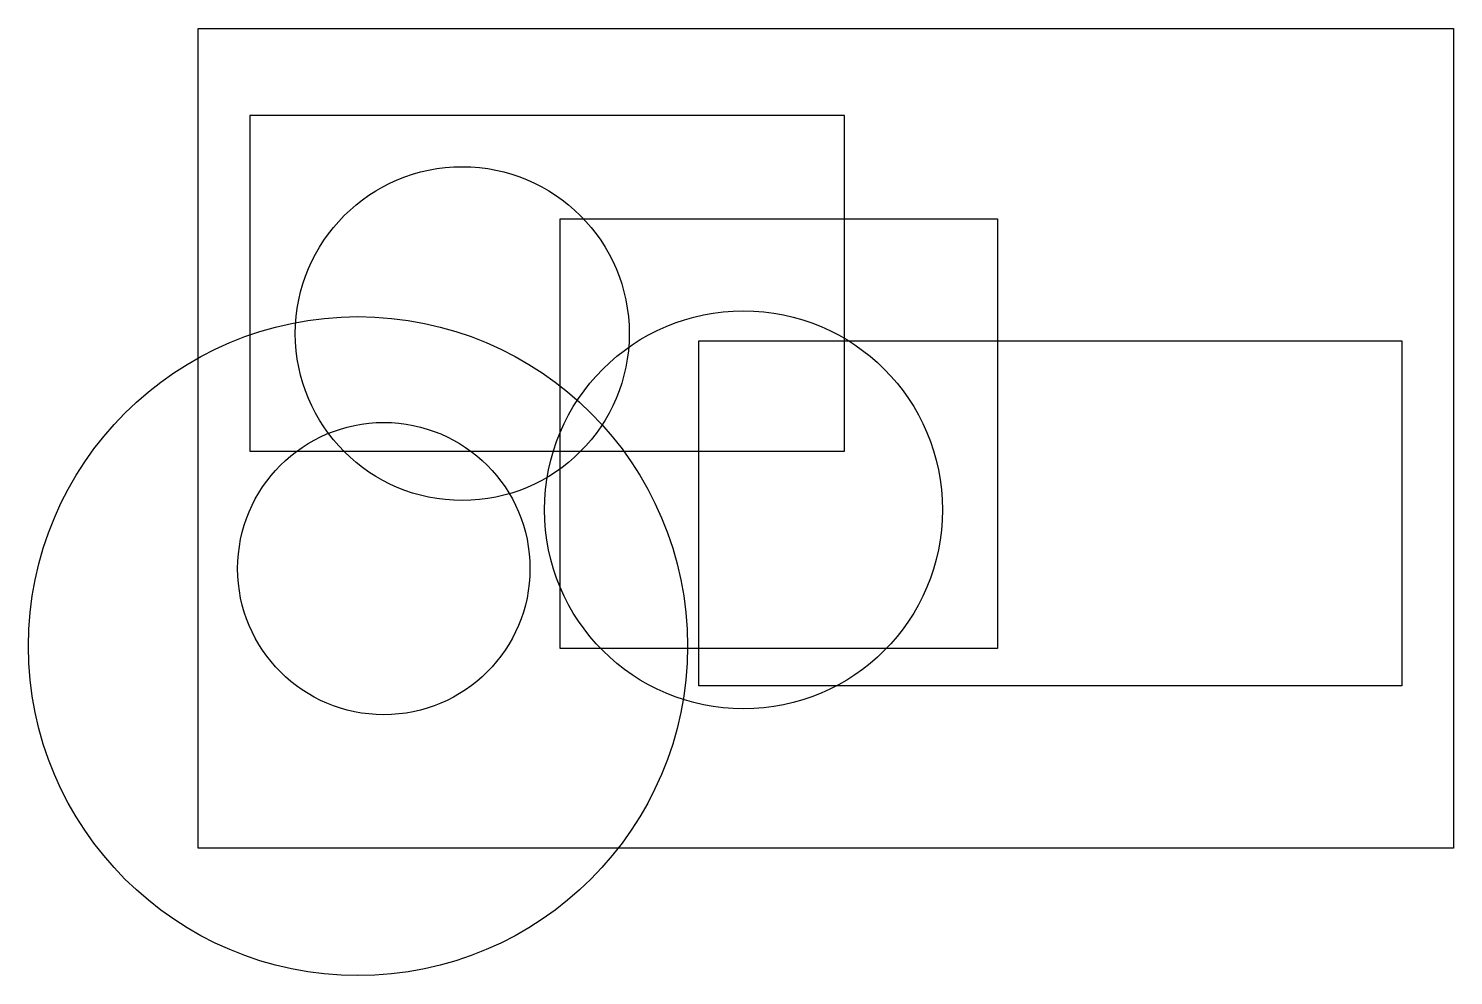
# Model space of a CAD drawing. Header units: inches. Extents: x 3.3 to 26.3, y 6.1 to 21.5.
import ezdxf

# ---------------------------------------------------------------- set-up
doc = ezdxf.new("R2010")
doc.units = ezdxf.units.IN
doc.header["$MEASUREMENT"] = 0

msp = doc.modelspace()

# ---------------------------------------------------------------- linework, layer by layer
for points in [[(6.021, 21.455), (26.316, 21.455), (26.316, 8.204), (6.021, 8.204)], [(16.472, 20.051), (6.857, 20.051), (6.857, 14.621), (16.472, 14.621)], [(11.874, 18.38), (18.943, 18.38), (18.943, 11.432), (11.874, 11.432)], [(14.116, 16.406), (25.48, 16.406), (25.48, 10.824), (14.116, 10.824)]]:
    msp.add_lwpolyline(points, close=True)
for centre, radius in [((10.291, 16.522), 2.699), ((14.838, 13.672), 3.218), ((8.605, 11.469), 5.327), ((9.023, 12.722), 2.363)]:
    msp.add_circle(centre, radius)

doc.saveas('drawing.dxf')
